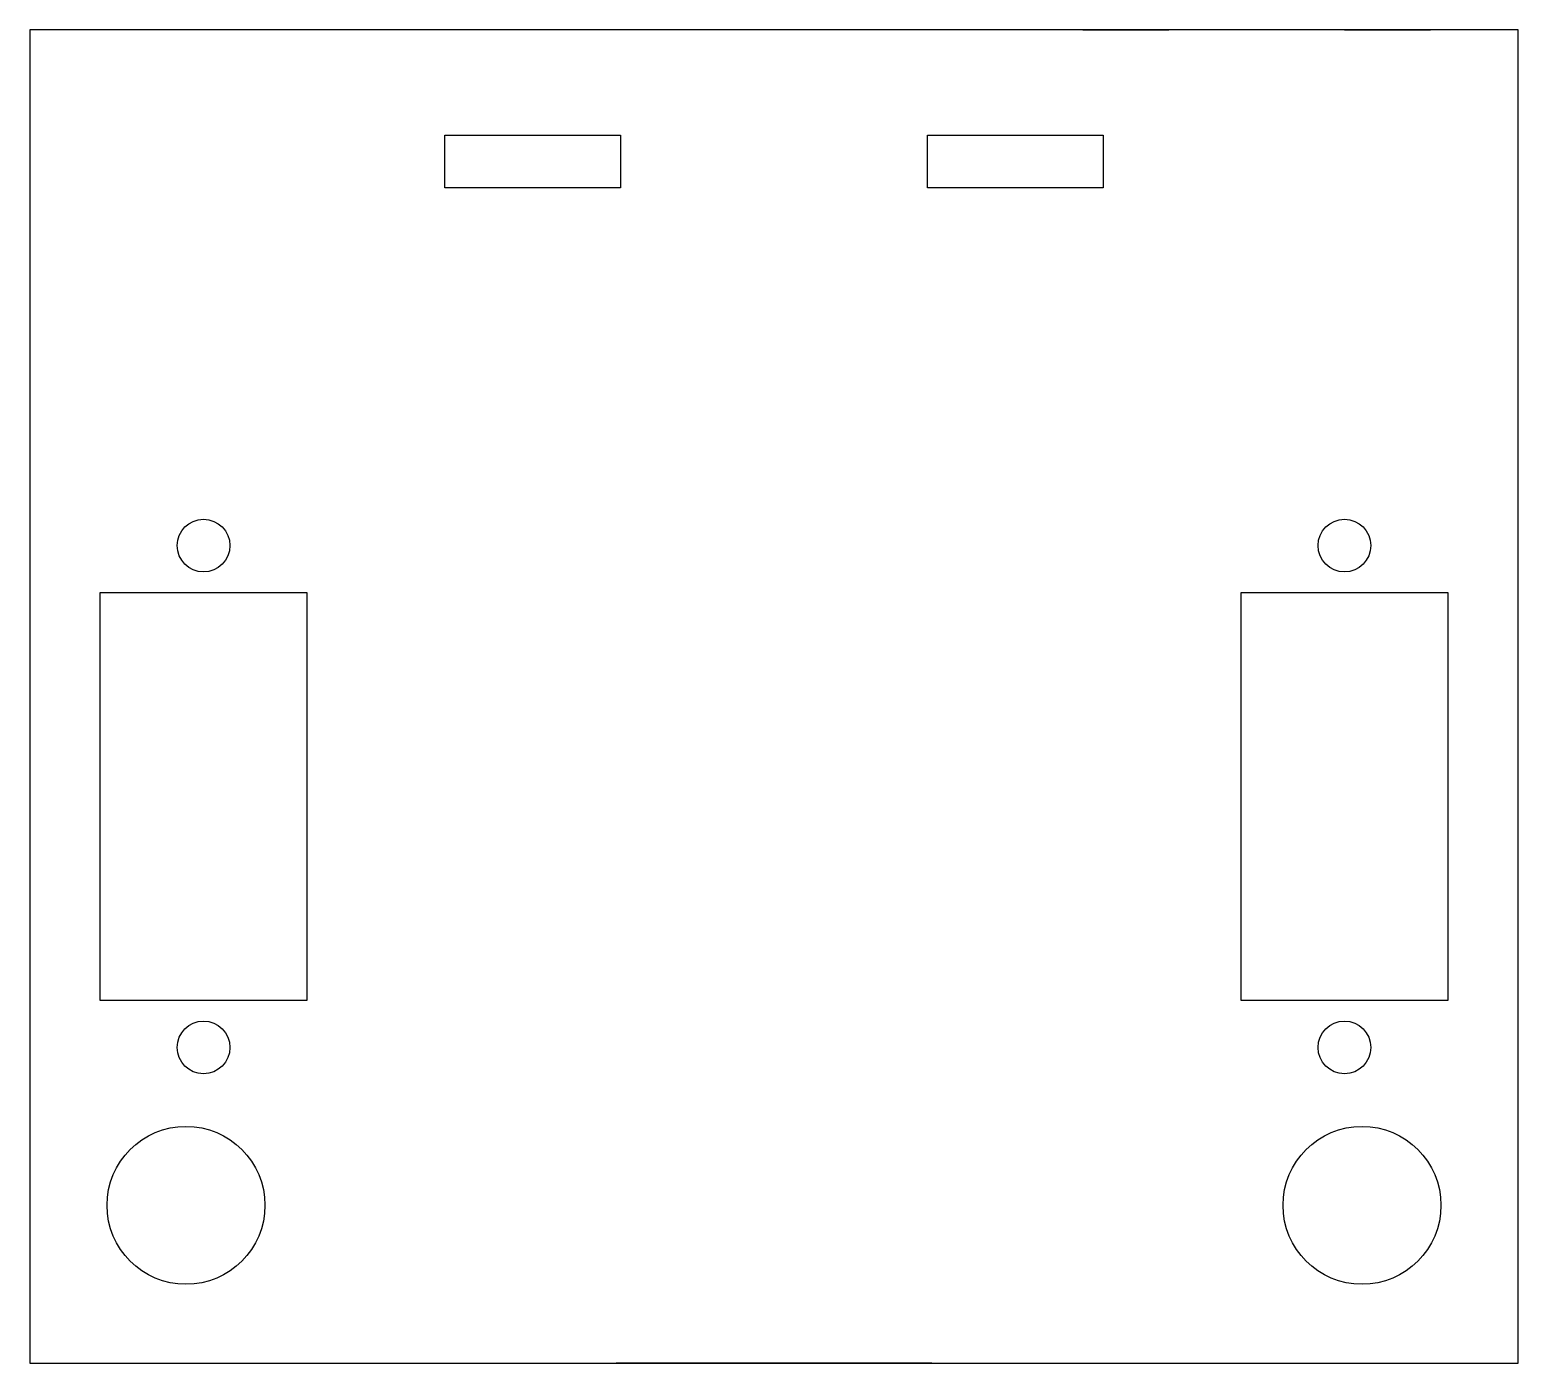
# Model space of a CAD drawing. Header units: millimetres. Extents: x -2.3 to 82.5, y -0.4 to 75.6.
import ezdxf

# ---------------------------------------------------------------- set-up
doc = ezdxf.new("R2010")
doc.units = ezdxf.units.MM
doc.layers.get('0').update_dxf_attribs({"lineweight": 25, "true_color": 0xffffff})
doc.layers.add('Corte exterior', color=1, linetype='Continuous', true_color=0xff0000)
doc.layers.add('grabado linea medio', color=3, linetype='Continuous', true_color=0x00ff00)

msp = doc.modelspace()

# ---------------------------------------------------------------- linework, layer by layer
for p, q in [((21.39, 66.58), (21.39, 69.58)), ((21.39, 69.58), (31.39, 69.58)), ((31.39, 69.58), (31.39, 66.58)), ((48.89, 66.58), (48.89, 69.58)), ((48.89, 69.58), (58.89, 69.58)), ((58.89, 69.58), (58.89, 66.58)), ((31.39, 66.58), (21.39, 66.58)), ((58.89, 66.58), (48.89, 66.58)), ((13.54, 43.48), (1.74, 43.48)), ((1.74, 43.48), (1.74, 20.28)), ((13.54, 20.28), (13.54, 43.48)), ((78.54, 43.48), (66.74, 43.48)), ((66.74, 43.48), (66.74, 20.28)), ((78.54, 20.28), (78.54, 43.48)), ((1.74, 20.28), (13.54, 20.28)), ((66.74, 20.28), (78.54, 20.28))]:
    msp.add_line(p, q)
for centre, radius in [((7.64, 46.18), 1.5), ((72.64, 46.18), 1.5), ((7.64, 17.58), 1.5), ((72.64, 17.58), 1.5), ((6.64, 8.58), 4.5), ((73.64, 8.58), 4.5)]:
    msp.add_circle(centre, radius)
at = {"layer": 'Corte exterior'}
for p, q in [((82.54, 75.58), (-2.26, 75.58)), ((-2.26, 75.58), (-2.26, -0.42)), ((52.74, 75.58), (18.24, 75.58)), ((57.74, 75.58), (62.64, 75.58)), ((72.64, 75.58), (77.54, 75.58)), ((82.54, -0.42), (82.54, 75.58)), ((-2.26, -0.42), (82.54, -0.42))]:
    msp.add_line(p, q, dxfattribs=at)
at = {"layer": 'grabado linea medio'}
msp.add_line((49.14, -0.42), (31.14, -0.42), dxfattribs=at)

doc.saveas('drawing.dxf')
